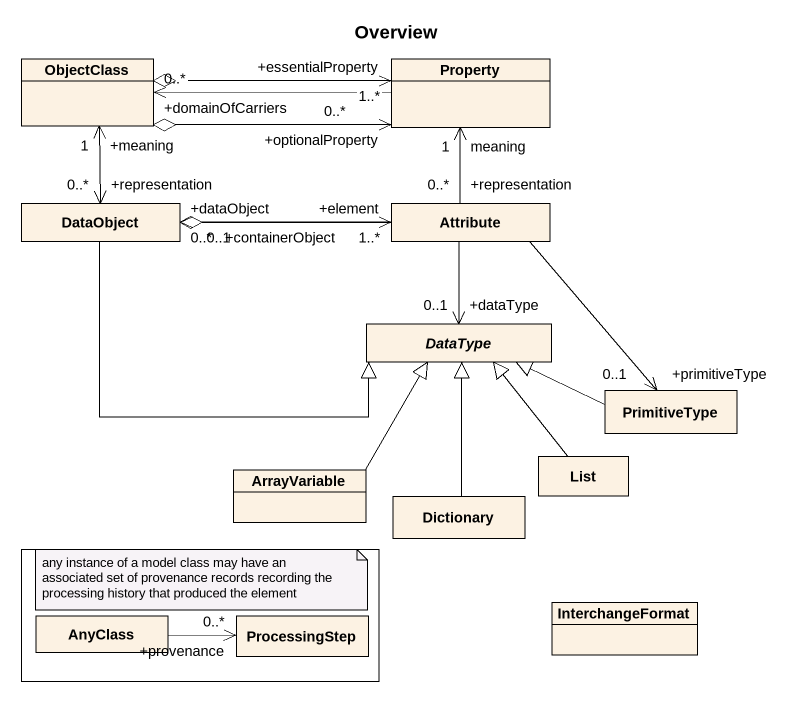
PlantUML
@startuml
title Overview
hide circle
hide empty members
class ObjectClass
class Property
class DataObject
class Attribute
abstract class DataType
class PrimitiveType
class ArrayVariable
class List
rectangle " " as rectangle1 {
  class AnyClass
  class ProcessingStep
}
class Dictionary
class InterchangeFormat
ObjectClass "+meaning\n1" <--> "+representation\n0..*" DataObject
Property "+essentialProperty\n1..*" <-left-o ObjectClass
Property "+optionalProperty\n0..*" <-left-o ObjectClass
Property -left-> "+domainOfCarriers\n0..*" ObjectClass
DataObject "+dataObject\n0..*" o-right-> "+element\n1..*" Attribute
DataObject -right-|> DataType
Attribute "+representation\n0..*" -up-> "meaning\n1" Property
Attribute -left-> "+containerObject\n0..1" DataObject
Attribute --> "+dataType\n0..1" DataType
Attribute --> "+primitiveType\n0..1" PrimitiveType
PrimitiveType -left-|> DataType
ArrayVariable -up-|> DataType
List -up-|> DataType
Dictionary -up-|> DataType
AnyClass -right-> "+provenance\n0..*" ProcessingStep
note as N1
  any instance of a model class may have an associated set of provenance records recording the processing history that produced the element
end note
@enduml
